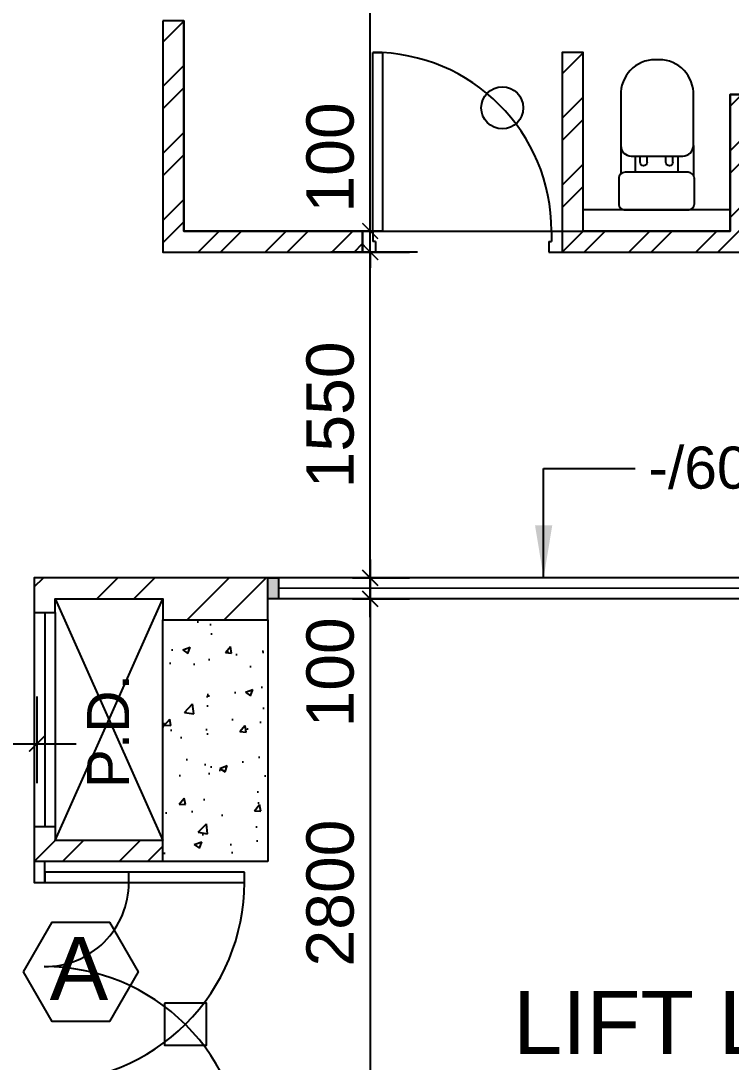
# Model space of a CAD drawing. Header units: millimetres. Extents: x 0 to 69068, y 299 to 37257.
# Drawn here: x 42573 to 45955, y 16168 to 21122 of the extents above; entities that cross this region are included whole.
import ezdxf
from ezdxf.enums import TextEntityAlignment as Align

# ---------------------------------------------------------------- set-up
doc = ezdxf.new("R2010")
doc.units = ezdxf.units.MM
doc.layers.get('Defpoints').update_dxf_attribs({"color": 8})
for name, color, linetype in [('arrow', 8, 'Continuous'), ('BEAM AND COLUMN COVER', 8, 'Continuous'), ('Door', 8, 'Continuous'), ('ELE', 8, 'Continuous'), ('FSD', 8, 'Continuous'), ('GBP Dim', 8, 'Continuous'), ('GBP Text 200', 8, 'Continuous'), ('GBP Text 250', 8, 'Continuous'), ('hatch', 8, 'Continuous'), ('LP-Sanitary', 8, 'Continuous'), ('LP-WC', 8, 'Continuous'), ('OMITTED-11', 8, 'Continuous'), ('PD', 8, 'Continuous'), ('PD DOOR', 8, 'Continuous'), ('TEXT', 8, 'Continuous'), ('UFA CALCULATION', 8, 'Continuous'), ('WALL-NEW', 8, 'Continuous'), ('WALL-STRUCTURE', 8, 'Continuous'), ('WINDOW', 8, 'Continuous'), ('zzz-room mix', 8, 'Continuous')]:
    doc.layers.add(name, color=color, linetype=linetype)
doc.styles.add('BH', font='arial.ttf')
doc.styles.get("Standard").update_dxf_attribs({"font": 'arial.ttf'})
doc.dimstyles.new('200 GBP', dxfattribs={"dimscale": 1.5, "dimtxt": 150, "dimasz": 50, "dimexe": 125, "dimexo": 50, "dimgap": 50, "dimtad": 1, "dimdec": 0, "dimzin": 0, "dimdsep": 46, "dimtxsty": 'BH', "dimblk": 'ARCHTICK', "dimcen": 0.09, "dimdle": 125, "dimclrd": 9, "dimclre": 9, "dimclrt": 1, "dimadec": 0, "dimazin": 0, "dimtfac": 1, "dimtdec": 0, "dimtix": 1, "dimtmove": 2, "dimatfit": 3, "dimldrblk": 'ARCHTICK', "dimfxl": 300, "dimfxlon": 1, "dimtolj": 1, "dimtzin": 0, "dimarcsym": 0})
doc.dimstyles.get("Standard").update_dxf_attribs({"dimtxt": 0.18, "dimasz": 0.18, "dimexe": 0.18, "dimexo": 0.0625, "dimgap": 0.09, "dimtad": 0, "dimtih": 1, "dimtoh": 1, "dimdec": 4, "dimzin": 0, "dimdsep": 46, "dimtxsty": 'Standard', "dimcen": 0.09, "dimadec": 0, "dimazin": 0, "dimtfac": 1, "dimtdec": 4, "dimtofl": 0, "dimtmove": 0, "dimatfit": 3, "dimfxl": 1, "dimtolj": 1, "dimtzin": 0, "dimarcsym": 0})

# ---------------------------------------------------------------- blocks, each defined once
blk = doc.blocks.new('_ArchTick')
at = {"color": 0, "const_width": 0.1}
blk.add_lwpolyline([(0.5, 0.5), (-0.5, -0.5)], dxfattribs=at)
blk = doc.blocks.new('*D242')
at = {"layer": 'Defpoints', "color": 0, "transparency": 16777216}
for p in [(43550, 27657.5), (44236.8, 27657.5), (43350, 20122.4)]:
    blk.add_point(p, dxfattribs=at)
at = {"layer": 'GBP Dim', "color": 9, "lineweight": -2, "transparency": 16777216}
for p, q in [((44236.8, 19934.9), (44236.8, 27845)), ((44011.8, 27657.5), (44424.3, 27657.5)), ((44011.8, 20122.4), (44424.3, 20122.4))]:
    blk.add_line(p, q, dxfattribs=at)
at = {"layer": 'GBP Dim', "color": 9, "lineweight": -2, "transparency": 16777216, "xscale": 75, "yscale": 75, "zscale": 75}
for p, rotation in [((44236.8, 27657.5), 90), ((44236.8, 20122.4), 270)]:
    blk.add_blockref('_ArchTick', p, dxfattribs=dict(at, rotation=rotation))
at = {"layer": 'GBP Dim', "transparency": 16777216, "insert": (44046.9, 23889.9), "char_height": 225, "attachment_point": 5, "rotation": 90, "style": 'BH'}
blk.add_mtext('\\A1;7535', dxfattribs=at)
blk = doc.blocks.new('*D243')
at = {"layer": 'Defpoints', "color": 0, "transparency": 16777216}
for p in [(44236.8, 20022.4), (49877.8, 20022.4), (44077.8, 18472.5)]:
    blk.add_point(p, dxfattribs=at)
at = {"layer": 'GBP Dim', "color": 9, "lineweight": -2, "transparency": 16777216}
for p, q in [((44236.8, 18285), (44236.8, 20209.9)), ((44461.8, 20022.4), (44049.3, 20022.4)), ((44152.8, 18472.5), (44424.3, 18472.5))]:
    blk.add_line(p, q, dxfattribs=at)
at = {"layer": 'GBP Dim', "color": 9, "lineweight": -2, "transparency": 16777216, "xscale": 75, "yscale": 75, "zscale": 75}
for p, rotation in [((44236.8, 20022.4), 90), ((44236.8, 18472.5), 270)]:
    blk.add_blockref('_ArchTick', p, dxfattribs=dict(at, rotation=rotation))
at = {"layer": 'GBP Dim', "transparency": 16777216, "insert": (44046.9, 19247.4), "char_height": 225, "attachment_point": 5, "rotation": 90, "style": 'BH'}
blk.add_mtext('\\A1;1550', dxfattribs=at)
blk = doc.blocks.new('*D244')
at = {"layer": 'Defpoints', "color": 0, "transparency": 16777216}
for p in [(44077.8, 20122.4), (44236.8, 20122.4), (44077.8, 20022.5)]:
    blk.add_point(p, dxfattribs=at)
at = {"layer": 'GBP Dim', "color": 9, "lineweight": -2, "transparency": 16777216}
for p, q in [((44236.8, 20122.4), (44236.8, 20197.4)), ((44152.8, 20122.4), (44424.3, 20122.4)), ((44236.8, 20022.5), (44236.8, 20122.4)), ((44152.8, 20022.5), (44424.3, 20022.5)), ((44236.8, 20022.5), (44236.8, 19947.5))]:
    blk.add_line(p, q, dxfattribs=at)
at = {"layer": 'GBP Dim', "color": 9, "lineweight": -2, "transparency": 16777216, "xscale": 75, "yscale": 75, "zscale": 75}
for p, rotation in [((44236.8, 20122.4), 270), ((44236.8, 20022.5), 90)]:
    blk.add_blockref('_ArchTick', p, dxfattribs=dict(at, rotation=rotation))
at = {"layer": 'GBP Dim', "transparency": 16777216, "insert": (44046.9, 20472.4), "char_height": 225, "attachment_point": 5, "rotation": 90, "style": 'BH'}
blk.add_mtext('\\A1;100', dxfattribs=at)
blk = doc.blocks.new('Door 850')
for p, q in [((38290.6, 34986.6), (38290.6, 35836.6)), ((38290.6, 35836.6), (38335.6, 35836.6)), ((38335.6, 35836.6), (38335.6, 34986.6)), ((38240.6, 34986.6), (38240.6, 34911.6)), ((38290.6, 34986.6), (38240.6, 34986.6)), ((38290.6, 34986.6), (38290.6, 34936.6)), ((38335.6, 34986.6), (38290.6, 34986.6)), ((39140.6, 34986.6), (39140.6, 34936.6)), ((39140.6, 34986.6), (39190.6, 34986.6)), ((39190.6, 34986.6), (39190.6, 34911.6)), ((38303.1, 34936.6), (38290.6, 34936.6)), ((38303.1, 34936.6), (38303.1, 34886.6)), ((39128.1, 34936.6), (39140.6, 34936.6)), ((39128.1, 34936.6), (39128.1, 34886.6)), ((38240.6, 34911.6), (38240.6, 34886.6)), ((38303.1, 34886.6), (38240.6, 34886.6)), ((39128.1, 34886.6), (39190.6, 34886.6)), ((39190.6, 34911.6), (39190.6, 34886.6))]:
    blk.add_line(p, q)
blk.add_arc((38290.6, 34986.6), 850, 360, 89.9977)
blk = doc.blocks.new('pln_toilet')
for p, q in [((-170.1, -306.5), (-170.1, -171.6)), ((175.5, -306.5), (175.5, -165.2)), ((-78.2, -226.9), (-78.2, -256.5)), ((-45, -226.9), (-45, -256.5)), ((44.7, -226.9), (44.7, -256.5)), ((77.9, -226.9), (77.9, -256.5))]:
    blk.add_line(p, q)
for points in [[(180, -30), (180, -149.3, -0.414214), (150, -179.3), (-150, -179.3, -0.414214), (-180, -149.3), (-180, -30, -0.414214), (-150, 0), (150, 0, -0.414214)], [(175.5, -306.5), (175.5, -545.1, -0.424695), (14, -715.1), (-7.8, -715.1, -0.423698), (-170.1, -545.1), (-170.1, -306.5, -0.414214), (-120.1, -256.5), (125.5, -256.5, -0.414214)]]:
    blk.add_lwpolyline(points, format="xyb", close=True)
for points in [[(-101.9, -256.5), (-101.9, -179.3)], [(102.9, -179.3), (102.9, -256.5)]]:
    blk.add_lwpolyline(points)
for centre in [(-61.6, -226.9), (61.3, -226.9)]:
    blk.add_arc(centre, 16.6, 0, 180)
blk = doc.blocks.new('*D434')
at = {"layer": 'Defpoints', "color": 0, "transparency": 16777216}
for p in [(40750, 18509.2), (42650, 18509.2), (42650, 17682.7)]:
    blk.add_point(p, dxfattribs=at)
at = {"layer": 'GBP Dim', "color": 9, "lineweight": -2, "transparency": 16777216}
for p, q in [((40750, 17907.7), (40750, 17495.2)), ((42650, 17907.7), (42650, 17495.2)), ((40562.5, 17682.7), (42837.5, 17682.7))]:
    blk.add_line(p, q, dxfattribs=at)
at = {"layer": 'GBP Dim', "color": 9, "lineweight": -2, "transparency": 16777216, "xscale": 75, "yscale": 75, "zscale": 75, "rotation": 180}
blk.add_blockref('_ArchTick', (40750, 17682.7), dxfattribs=at)
at = {"layer": 'GBP Dim', "color": 9, "lineweight": -2, "transparency": 16777216, "xscale": 75, "yscale": 75, "zscale": 75}
blk.add_blockref('_ArchTick', (42650, 17682.7), dxfattribs=at)
at = {"layer": 'GBP Dim', "transparency": 16777216, "insert": (41700, 17872.6), "char_height": 225, "attachment_point": 5, "style": 'BH'}
blk.add_mtext('\\A1;1900', dxfattribs=at)
blk = doc.blocks.new('*D316')
at = {"layer": 'Defpoints', "color": 0, "transparency": 16777216}
for p in [(44944.8, 18372.5), (44236.8, 15572.6), (44944.8, 15572.6)]:
    blk.add_point(p, dxfattribs=at)
at = {"layer": 'GBP Dim', "color": 9, "lineweight": -2, "transparency": 16777216}
for p, q in [((44236.8, 18560), (44236.8, 15385.1)), ((44461.8, 18372.5), (44049.3, 18372.5)), ((44461.8, 15572.6), (44049.3, 15572.6))]:
    blk.add_line(p, q, dxfattribs=at)
at = {"layer": 'GBP Dim', "color": 9, "lineweight": -2, "transparency": 16777216, "xscale": 75, "yscale": 75, "zscale": 75}
for p, rotation in [((44236.8, 18372.5), 90), ((44236.8, 15572.6), 270)]:
    blk.add_blockref('_ArchTick', p, dxfattribs=dict(at, rotation=rotation))
at = {"layer": 'GBP Dim', "transparency": 16777216, "insert": (44046.9, 16972.5), "char_height": 225, "attachment_point": 5, "rotation": 90, "style": 'BH'}
blk.add_mtext('\\A1;2800', dxfattribs=at)
blk = doc.blocks.new('*D405')
at = {"layer": 'Defpoints', "color": 0, "transparency": 16777216}
for p in [(44077.8, 18472.4), (44236.8, 18472.4), (44077.8, 18372.5)]:
    blk.add_point(p, dxfattribs=at)
at = {"layer": 'GBP Dim', "color": 9, "lineweight": -2, "transparency": 16777216}
for p, q in [((44236.8, 18472.4), (44236.8, 18547.4)), ((44152.8, 18472.4), (44424.3, 18472.4)), ((44236.8, 18372.5), (44236.8, 18472.4)), ((44152.8, 18372.5), (44424.3, 18372.5)), ((44236.8, 18372.5), (44236.8, 18297.5))]:
    blk.add_line(p, q, dxfattribs=at)
at = {"layer": 'GBP Dim', "color": 9, "lineweight": -2, "transparency": 16777216, "xscale": 75, "yscale": 75, "zscale": 75}
for p, rotation in [((44236.8, 18472.4), 270), ((44236.8, 18372.5), 90)]:
    blk.add_blockref('_ArchTick', p, dxfattribs=dict(at, rotation=rotation))
at = {"layer": 'GBP Dim', "transparency": 16777216, "insert": (44046.9, 18022.4), "char_height": 225, "attachment_point": 5, "rotation": 90, "style": 'BH'}
blk.add_mtext('\\A1;100', dxfattribs=at)

msp = doc.modelspace()

# ---------------------------------------------------------------- hatches: boundary and pattern name
at = {"layer": 'BEAM AND COLUMN COVER'}
msp.add_hatch(color=256, dxfattribs=at).paths.add_polyline_path([(43750, 18472.5), (43800, 18472.5), (43800, 18372.7), (43750, 18372.7)])
at = {"layer": 'ELE'}
h = msp.add_hatch(dxfattribs=at)
h.set_pattern_fill('AR-CONC,_O', color=256, scale=50)
h.set_pattern_definition([(50, (-2500, -11527.6), (358.6301, -31.376), [37.5, -412.5]), (355, (-2500, -11527.6), (-69.3757, 376.096), [30, -330]), (100.4514, (-2470.1, -11530.2), (289.2547, 344.7198), [31.87, -350.571]), (46.1842, (-2500, -11427.6), (533.6205, -82.7595), [56.25, -618.75]), (96.6356, (-2455.53, -11434.5), (467.3314, 487.059), [47.805, -525.8565]), (351.1842, (-2500, -11427.6), (467.331, 487.0593), [45, -495]), (21, (-2450, -11452.6), (298.4535, -201.3094), [37.5, -412.5]), (326, (-2450, -11452.6), (121.6577, 362.575), [30, -330]), (71.4514, (-2425.13, -11469.37), (420.1113, 161.2652), [31.87, -350.571]), (37.5, (-2500, -11527.59), (6.07993, 166.44693), [0, -326, 0, -335, 0, -331.25]), (7.5, (-2500, -11527.59), (131.53477, 197.20586), [0, -191, 0, -318.5, 0, -126.25]), (327.5, (-2611.5, -11527.59), (266.91122, -11.27744), [0, -125, 0, -390, 0, -517.5]), (317.5, (-2661.5, -11527.6), (291.5931, 50.0525), [0, -162.5, 0, -259, 0, -367.5])])
h.paths.add_polyline_path([(43750, 17122.4), (43250, 17122.4), (43250, 18272.5), (43750, 18272.5)])
at = {"layer": 'hatch'}
h = msp.add_hatch(dxfattribs=at)
h.set_pattern_fill('ANSI32', color=256, scale=600, style=0)
h.set_pattern_definition([(45, (45150, 20022.35), (-159.099, 159.099), []), (45, (45256.07, 20022.35), (-159.099, 159.099), [])])
edge = h.paths.add_edge_path()
edge.add_line((46450, 22922.4), (46450, 22822.4))
edge.add_line((46450, 22822.4), (45150, 22822.4))
edge.add_line((45150, 22822.4), (45150, 21722.4))
edge.add_line((45150, 21722.4), (45250, 21722.4))
edge.add_line((45250, 21722.4), (45250, 22722.4))
edge.add_line((45250, 22722.4), (46450, 22722.4))
edge.add_line((46450, 22722.4), (46450, 20772.4))
edge.add_line((46450, 20772.4), (45950, 20772.4))
edge.add_line((45950, 20772.4), (45950, 20122.4))
edge.add_line((45950, 20122.4), (45250, 20122.4))
edge.add_line((45250, 20122.4), (45250, 20972.4))
edge.add_line((45250, 20972.4), (45150, 20972.4))
edge.add_line((45150, 20972.4), (45150, 20022.4))
edge.add_line((45150, 20022.4), (46100, 20022.4))
edge.add_line((46100, 20022.4), (46100, 20122.4))
edge.add_line((46100, 20122.4), (46050, 20122.4))
edge.add_line((46050, 20122.4), (46050, 20672.4))
edge.add_line((46050, 20672.4), (46950, 20672.4))
edge.add_line((46950, 20672.4), (46950, 20122.4))
edge.add_line((46950, 20122.4), (46900, 20122.4))
edge.add_line((46900, 20122.4), (46900, 20022.4))
edge.add_line((46900, 20022.4), (47850, 20022.4))
edge.add_line((47850, 20022.4), (47850, 20972.4))
edge.add_line((47850, 20972.4), (47750, 20972.4))
edge.add_line((47750, 20972.4), (47750, 20122.4))
edge.add_line((47750, 20122.4), (47050, 20122.4))
edge.add_line((47050, 20122.4), (47050, 20772.4))
edge.add_line((47050, 20772.4), (46550, 20772.4))
edge.add_line((46550, 20772.4), (46550, 22722.4))
edge.add_line((46550, 22722.4), (47750, 22722.4))
edge.add_line((47750, 22722.4), (47750, 21722.4))
edge.add_line((47750, 21722.4), (47850, 21722.4))
edge.add_line((47850, 21722.4), (47850, 22822.4))
edge.add_line((47850, 22822.4), (46550, 22822.4))
edge.add_line((46550, 22822.4), (46550, 22922.4))
h = msp.add_hatch(dxfattribs=at)
h.set_pattern_fill('ANSI32', color=256, scale=600, style=0)
h.set_pattern_definition([(45, (321172.64, -97424.68), (-159.09903, 159.09903), []), (45, (321278.7, -97424.68), (-159.09903, 159.09903), [])])
h.paths.add_polyline_path([(43250, 21122.4), (43250, 20022.4), (44200, 20022.4), (44200, 20122.4), (43350, 20122.4), (43350, 21122.4)])
h = msp.add_hatch(dxfattribs=at)
h.set_pattern_fill('ANSI32', color=256, scale=1000, style=0)
h.set_pattern_definition([(45, (321172.64, -97424.58), (-265.16504, 265.16504), []), (45, (321349.42, -97424.58), (-265.16504, 265.16504), [])])
h.paths.add_polyline_path([(43250, 18272.5), (43750, 18272.5), (43750, 18472.5), (42637.5, 18472.5), (42637.5, 18307.8), (42737.4, 18307.8), (42737.5, 18372.5), (43250, 18372.5)])
h = msp.add_hatch(dxfattribs=at)
h.set_pattern_fill('ANSI32', color=256, scale=30, style=0)
h.set_pattern_definition([(45, (42637.5, 17122.5), (-202.06, 202.06), []), (45, (42772.2, 17122.5), (-202.06, 202.06), [])])
edge = h.paths.add_edge_path()
edge.add_line((43250, 17222.5), (42737.5, 17222.5))
edge.add_line((42737.5, 17222.5), (42737.5, 17287.3))
edge.add_line((42737.5, 17287.3), (42637.5, 17287.3))
edge.add_line((42637.5, 17287.3), (42637.5, 17122.5))
edge.add_line((42637.5, 17122.5), (43250, 17122.5))
edge.add_line((43250, 17122.5), (43250, 17222.5))

# ---------------------------------------------------------------- linework, layer by layer
at = {"layer": 'BEAM AND COLUMN COVER'}
msp.add_lwpolyline([(43750, 18472.5), (43800, 18472.5), (43800, 18372.7), (43750, 18372.7)], close=True, dxfattribs=at)
at = {"layer": 'Door'}
msp.add_lwpolyline([(42687.5, 17122.5), (42637.5, 17122.5), (42637.5, 17022.5), (42687.5, 17022.5)], close=True, dxfattribs=at)
msp.add_lwpolyline([(42687.5, 17022.5), (43087.5, 17022.5), (43087.5, 17072.5), (42687.5, 17072.5), (42687.5, 17022.5)], dxfattribs=at)
for centre, radius, start, end in [((42687.5, 17022.5), 400, 269.6531, 0), ((42687.5, 15672.5), 950, 0, 90.1473)]:
    msp.add_arc(centre, radius, start, end, dxfattribs=at)
at = {"layer": 'FSD'}
msp.add_lwpolyline([(43256.9, 16448), (43256.9, 16248), (43456.9, 16248), (43456.9, 16448), (43256.9, 16448)], dxfattribs=at)
msp.add_circle((44865.5, 20708.4), 100, dxfattribs=at)
at = {"layer": 'GBP Text 250'}
msp.add_lwpolyline([(42586, 16597.5), (42722.4, 16833.7), (42995.2, 16833.7), (43131.6, 16597.5), (42995.2, 16361.2), (42722.4, 16361.2)], close=True, dxfattribs=at)
at = {"layer": 'LP-WC'}
msp.add_lwpolyline([(45950, 20222.4), (45250, 20222.4)], dxfattribs=at)
at = {"layer": 'OMITTED-11', "ltscale": 750}
msp.add_lwpolyline([(43637.5, 17072.5), (42687.5, 17072.5), (42687.5, 17022.5), (43637.5, 17022.5), (43637.5, 17072.5)], dxfattribs=at)
msp.add_arc((42687.5, 17022.5), 950, 269.8527, 0, dxfattribs=at)
at = {"layer": 'PD', "ltscale": 20}
for points in [[(42737.5, 18372.5), (43250, 17222.5)], [(42737.5, 17222.5), (43250, 18372.5)]]:
    msp.add_lwpolyline(points, dxfattribs=at)
at = {"layer": 'PD'}
for points in [[(42637.4, 18307.8), (42637.5, 17287.3)], [(42737.4, 18307.8), (42737.5, 17287.3)]]:
    msp.add_lwpolyline(points, dxfattribs=at)
at = {"layer": 'PD DOOR'}
msp.add_lwpolyline([(42687.5, 18307.8), (42687.6, 17287.3)], dxfattribs=at)
at = {"layer": 'UFA CALCULATION'}
msp.add_lwpolyline([(43250, 18272.5), (43750, 18272.5), (43750, 18472.5), (42637.5, 18472.5), (42637.5, 18307.8), (42737.4, 18307.8), (42737.5, 18372.5), (43250, 18372.5), (43250, 18272.5)], dxfattribs=at)
at = {"layer": 'WALL-NEW'}
for points in [[(46450, 22722.4), (46450, 20772.4), (45950, 20772.4), (45950, 20122.4), (45250, 20122.4), (45250, 20972.4), (45150, 20972.4), (45150, 20022.4), (46100, 20022.4), (46100, 20122.4), (46050, 20122.4), (46050, 20672.4), (46950, 20672.4), (46950, 20122.4), (46900, 20122.4), (46900, 20022.4), (47850, 20022.4), (47850, 20972.4), (47750, 20972.4), (47750, 20122.4), (47050, 20122.4), (47050, 20772.4), (46550, 20772.4), (46550, 22722.4)], [(43750, 20022.4), (44200, 20022.4), (44200, 20122.4), (43750, 20122.4)], [(42637.5, 17287.3), (42637.5, 17122.5)], [(42737.5, 17287.3), (42637.5, 17287.3)], [(42737.5, 17287.3), (42737.5, 17222.5)], [(43250, 17222.5), (42737.5, 17222.5)], [(43250, 17122.5), (42637.5, 17122.5)]]:
    msp.add_lwpolyline(points, dxfattribs=at)
msp.add_lwpolyline([(43250, 21122.4), (43250, 20022.4), (44200, 20022.4), (44200, 20122.4), (43350, 20122.4), (43350, 21122.4)], close=True, dxfattribs=at)
msp.add_lwpolyline([(43250, 21122.4), (43250, 20022.4), (44200, 20022.4), (44200, 20122.4), (43350, 20122.4), (43350, 21122.4)], close=True, dxfattribs=at)
at = {"layer": 'WALL-STRUCTURE'}
msp.add_lwpolyline([(43750, 17122.4), (43250, 17122.4), (43250, 18272.5), (43750, 18272.5)], close=True, dxfattribs=at)
at = {"layer": 'WINDOW'}
for points in [[(49625, 18072.6), (49625, 18472.5), (43750, 18472.5)], [(49525, 18420.6), (49515, 18420.6), (43800, 18422.6)], [(49525, 18372.5), (49525, 18372.5), (43750, 18372.5)]]:
    msp.add_lwpolyline(points, dxfattribs=at)
at = {"layer": 'zzz-room mix'}
msp.add_lwpolyline([(43350, 21122.5), (43350, 20122.4), (45950, 20122.4), (45950, 20772.4), (47050, 20772.4), (47050, 20122.4), (54775.1, 20122.4), (54775.1, 18322.4), (55625, 18322.4), (55625, 17222.4), (56600.1, 17222.4)], dxfattribs=at)

# ---------------------------------------------------------------- block references
at = {"layer": 'Door', "rotation": 4.162146525476884e-05}
msp.add_blockref('Door 850', (5959.4, -14864.3), dxfattribs=at)
at = {"layer": 'LP-Sanitary', "xscale": -1, "rotation": 180}
msp.add_blockref('pln_toilet', (45600, 20222.4), dxfattribs=at)

# ---------------------------------------------------------------- texts
at = {"layer": 'GBP Text 200', "style": 'BH'}
msp.add_text('-/60/60 F.R.R. FIXED GLASS PARTITION', height=200, dxfattribs=at).set_placement((45561.5, 18896.7))
at = {"layer": 'GBP Text 250', "style": 'BH'}
msp.add_text('A', height=300, rotation=360, dxfattribs=at).set_placement((42850, 16463.4), align=Align.CENTER)
msp.add_text('LIFT LOBBY', height=300, dxfattribs=at).set_placement((46105.2, 16207.2), align=Align.CENTER)
at = {"layer": 'TEXT', "style": 'BH'}
msp.add_text('P.D.', height=200, rotation=90, dxfattribs=at).set_placement((43088.7, 17742.5), align=Align.CENTER)

# ---------------------------------------------------------------- dimensions: what is measured, and where the dimension line sits
at = {"layer": 'GBP Dim'}
for base, p1, p2, picture, middle in [((44236.8, 27657.5), (43350, 20122.4), (43550, 27657.5), '*D242', (44046.9, 23889.9)), ((44236.8, 20022.4), (44077.8, 18472.5), (49877.8, 20022.4), '*D243', (44046.9, 19247.4))]:
    dim = msp.add_linear_dim(base=base, p1=p1, p2=p2, angle=90, dimstyle='200 GBP', override={"dimclrt": 256, "dimfxl": 150}, dxfattribs=at)
    dim.commit()
    dim.dimension.update_dxf_attribs({"geometry": picture, "text_midpoint": middle})
for base, p1, p2, picture, middle in [((44236.8, 20122.4), (44077.8, 20022.5), (44077.8, 20122.4), '*D244', (44046.9, 20472.4)), ((44236.8, 15572.6), (44944.8, 18372.5), (44944.8, 15572.6), '*D316', (44046.9, 16972.5)), ((44236.8, 18472.4), (44077.8, 18372.5), (44077.8, 18472.4), '*D405', (44046.9, 18022.4))]:
    dim = msp.add_linear_dim(base=base, p1=p1, p2=p2, angle=90, dimstyle='200 GBP', override={"dimclrt": 256, "dimfxl": 150}, dxfattribs=at)
    dim.commit()
    dim.dimension.update_dxf_attribs({"geometry": picture, "text_midpoint": middle, "dimtype": 160})
dim = msp.add_linear_dim(base=(42650, 17682.7), p1=(40750, 18509.2), p2=(42650, 18509.2), dimstyle='200 GBP', override={"dimclrt": 256, "dimfxl": 150}, dxfattribs=at)
dim.commit()
dim.dimension.update_dxf_attribs({"geometry": '*D434', "text_midpoint": (41700, 17872.6)})

# ---------------------------------------------------------------- leaders
at = {"layer": 'arrow'}
msp.add_leader([(45062.5, 18472.5), (45062.5, 18992.9), (45497.9, 18992.9)], dimstyle='Standard', override={"dimscale": 2, "dimtxt": 200, "dimasz": 125, "dimexe": 166.67, "dimexo": 100, "dimgap": 100, "dimtih": 0, "dimtoh": 0, "dimdec": 0, "dimrnd": 5.001, "dimtxsty": 'BH', "dimdle": 166.666667, "dimclrd": 9, "dimclre": 9, "dimclrt": 1, "dimtdec": 0, "dimtix": 1, "dimtofl": 1, "dimtmove": 2, "dimfxl": 50}, dxfattribs=at)

doc.saveas('drawing.dxf')
